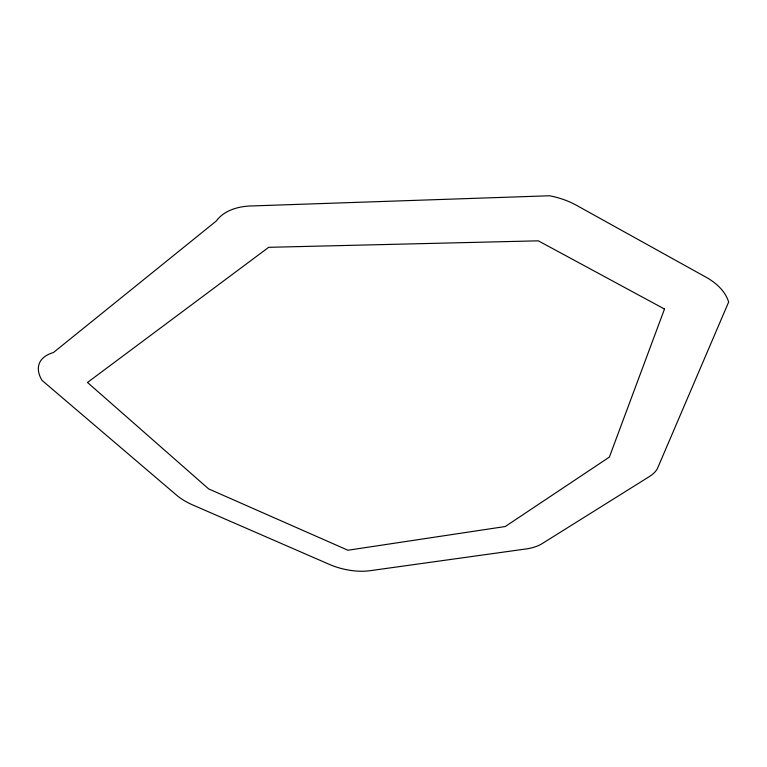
<?xml version="1.0" encoding="UTF-8"?>
<svg xmlns="http://www.w3.org/2000/svg" width="767" height="767" viewBox="0 0 767 767"><rect width="100%" height="100%" fill="white"/><g stroke="black" fill="none" stroke-linecap="round" stroke-linejoin="round"><path stroke-width="1.15" d="M664.5 309.034L609.362 457.103L505.261 526.526L347.921 550.236L208.643 488.905L87.496 382.465L268.68 247.319L538.319 240.828L664.5 309.034M728.65 302.035L657.204 469.068A50.277 27.698 6.7 0 1 649.093 476.748L542.135 543.63A44.946 22.789 9.7 0 1 524.935 549.114L369.732 570.744A41.495 19.817 13.2 0 1 329.436 564.416L192.843 505.002A43.067 21.102 16.5 0 1 175.94 494.629L42.041 380.394A51.418 26.711 20.4 0 1 53.422 352.542L216.38 220.944A58.771 37.458 18.4 0 1 253.024 205.901L549.46 195.767A65.694 44.544 7.9 0 1 576.477 205.307L707.222 277.865A64.658 41.044 3.5 0 1 728.65 302.035"/></g></svg>
